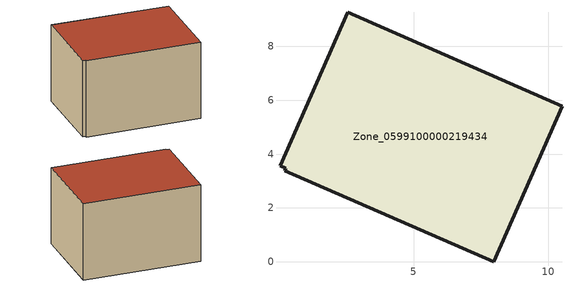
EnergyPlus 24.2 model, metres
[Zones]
Zone_0599100000219434
 floor ground (C_G): 7.97,0 0.21,3.39 0.25,3.48 0.04,3.57 2.56,9.27 10.51,5.77 z0
 wall outside (C_F): 7.97,0 10.51,5.77 2.56,9.27 0.04,3.57 0.25,3.48 0.21,3.39 7.97,0 z0:5.81
 roof outside (C_R): 0.21,3.39 7.97,0 10.51,5.77 2.56,9.27 0.04,3.57 0.25,3.48 z5.81
[BUILDING]
Pand.0599100000219434: North Axis=0; Terrain=City; Loads Convergence Tolerance Value=0.04; Temperature Convergence Tolerance Value=0.4; Solar Distribution=FullExterior; Maximum Number of Warmup Days=25; Minimum Number of Warmup Days=1
[Site:Location]
Rotterdam.The.Hague.AP_ZH_NLD Design_Conditions: Latitude=51.96; Longitude=4.45; Time Zone=1; Elevation=-4.5
[SITE:GROUNDTEMPERATURE:BUILDINGSURFACE]
18, 18, 18, 18, 18, 18, 18, 18, 18, 18, 18, 18
[MATERIAL] Thermal Absorptance=0.9; Solar Absorptance=0.7; Visible Absorptance=0.7
Name | Roughness | Thickness | Conductivity | Density | Specific Heat
G.TC.1946-1964 | MediumSmooth | 0.15 | 1 | 540 | 1210
F.TC.1946-1964 | Rough | 0.3 | 0.857143 | 1920 | 840
R.TC.1946-1964 | MediumRough | 0.2 | 0.235294 | 1500 | 1000
[CONSTRUCTION]
C_G: G.TC.1946-1964
C_F: F.TC.1946-1964
C_R: R.TC.1946-1964
[ZONE]
Zone_0599100000219434: Type=1; Multiplier=1; Ceiling Height=Autocalculate; Volume=Autocalculate; Floor Area=autocalculate; Part of Total Floor Area=Yes
[ZONEINFILTRATION:DESIGNFLOWRATE]
Infil_Zone_0599100000219434: Zone or ZoneList or Space or SpaceList=Zone_0599100000219434; Schedule=AlwaysOn; Design Flow Rate Calculation Method=Flow/Area; Flow Rate per Floor Area=0.003; Constant Term Coefficient=1; Temperature Term Coefficient=0; Velocity Term Coefficient=0; Velocity Squared Term Coefficient=0
[HVACTEMPLATE:ZONE:IDEALLOADSAIRSYSTEM]
Zone_0599100000219434: Maximum Heating Supply Air Temperature=50; Minimum Cooling Supply Air Temperature=13; Maximum Heating Supply Air Humidity Ratio=0.0156; Minimum Cooling Supply Air Humidity Ratio=0.0077; Heating Limit=NoLimit; Cooling Limit=NoLimit; Dehumidification Control Type=ConstantSensibleHeatRatio; Cooling Sensible Heat Ratio=0.7; Dehumidification Setpoint=60; Humidification Control Type=None; Humidification Setpoint=30; Outdoor Air Method=None; Outdoor Air Flow Rate per Person=0.00944; Outdoor Air Flow Rate per Zone Floor Area=0; Outdoor Air Flow Rate per Zone=0; Demand Controlled Ventilation Type=None; Outdoor Air Economizer Type=NoEconomizer; Heat Recovery Type=None; Sensible Heat Recovery Effectiveness=0.7; Latent Heat Recovery Effectiveness=0.65
[ZONECONTROL:THERMOSTAT]
ThermostatControl_Zone_0599100000219434: Zone or ZoneList=Zone_0599100000219434; Control Type Schedule=DualSetpointControlType; Control 1=Thermostat_Zone_0599100000219434; Temperature Difference Between Cutout And Setpoint=0
[THERMOSTATSETPOINT:DUALSETPOINT]
Thermostat_Zone_0599100000219434: Heating Setpoint Temperature Schedule=HeatingSetpoint_Zone_0599100000219434; Cooling Setpoint Temperature Schedule=CoolingSetpoint_Zone_0599100000219434
[SCHEDULE:COMPACT]
HeatingSetpoint_Zone_0599100000219434: Through: 12/31, For: AllDays, Until: 24:00, 21
CoolingSetpoint_Zone_0599100000219434: Through: 12/31, For: AllDays, Until: 24:00, 24
DualSetpointControlType: Through: 12/31, For: AllDays, Until: 24:00, 4
AlwaysOn: Through: 12/31, For: AllDays, Until: 24:00, 1
